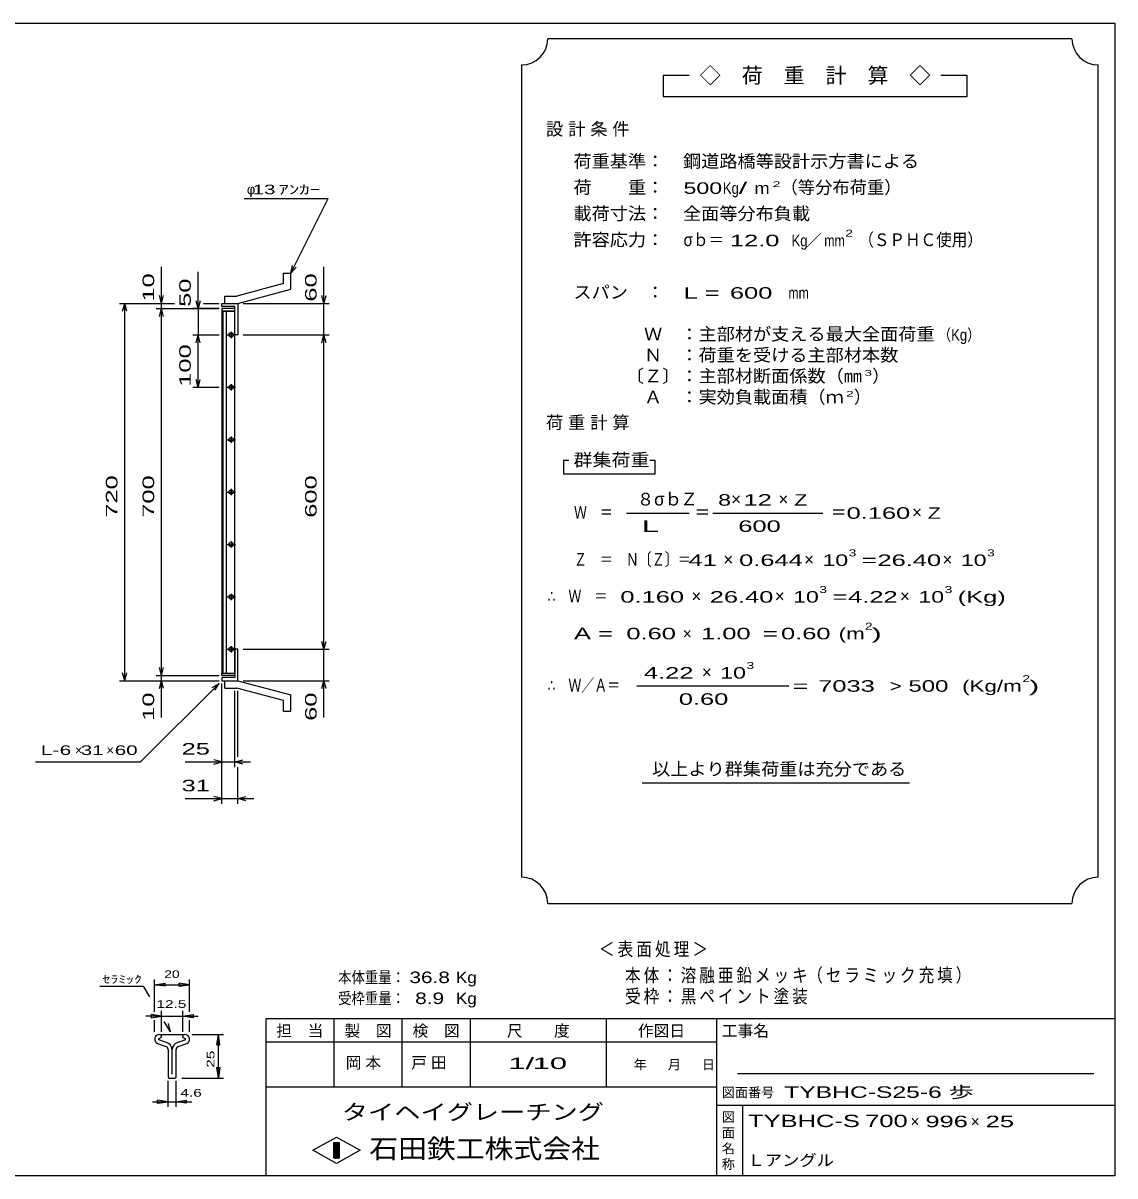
# Model space of a CAD drawing. Units: millimetres, scale not verified. Extents: x -1820 to 1731, y -1282 to 1054.
# Drawn here: x -352 to 1731, y -1146 to 1054 of the extents above; entities that cross this region are included whole.
import ezdxf
from ezdxf.enums import TextEntityAlignment as Align

# ---------------------------------------------------------------- set-up
doc = ezdxf.new("R2010")
doc.units = ezdxf.units.MM
doc.header["$LTSCALE"] = 10
for name, color, linetype, lineweight in [('0_2', 150, 'Continuous', 25), ('16', 3, 'Continuous', 25), ('19', 6, 'Continuous', 25), ('22', 2, 'Continuous', 25), ('32', 4, 'Continuous', 25)]:
    doc.layers.add(name, color=color, linetype=linetype, lineweight=lineweight)
doc.styles.add('ベクトル', font='')
doc.styles.get('ベクトル').set_extended_font_data('ベクトル')

msp = doc.modelspace()

# ---------------------------------------------------------------- linework, layer by layer
at = {"layer": '0_2'}
for p, q in [((-1729, 1053.5), (1731, 1053.5)), ((1731, 1053.5), (1731, -1146.5)), ((1731, -846.5), (111, -846.5)), ((111, -846.5), (111, -1146.5)), ((241, -846.5), (241, -976.5)), ((371, -976.5), (371, -846.5)), ((501, -846.5), (501, -976.5)), ((761, -976.5), (761, -846.5)), ((971, -846.5), (971, -1146.5)), ((971, -891.5), (111, -891.5)), ((1691, -951.5), (1011, -951.5)), ((111, -976.5), (971, -976.5)), ((971, -1011.5), (1731, -1011.5)), ((1021, -1146.5), (1021, -1011.5)), ((201, -1097.5), (246, -1072.5)), ((246, -1072.5), (291, -1097.5)), ((246, -1122.5), (201, -1097.5)), ((241, -1082.5), (251, -1082.5)), ((241, -1112.5), (241, -1082.5)), ((241, -1082.5), (243, -1082.5)), ((243, -1082.5), (243, -1112.5)), ((245, -1112.5), (245, -1082.5)), ((245, -1082.5), (247, -1082.5)), ((291, -1097.5), (246, -1122.5)), ((247, -1082.5), (247, -1112.5)), ((249, -1112.5), (249, -1082.5)), ((249, -1082.5), (251, -1082.5)), ((251, -1082.5), (251, -1112.5)), ((251, -1082.5), (251, -1112.5)), ((251, -1112.5), (241, -1112.5)), ((243, -1112.5), (245, -1112.5)), ((247, -1112.5), (249, -1112.5)), ((1731, -1146.5), (-1729, -1146.5))]:
    msp.add_line(p, q, dxfattribs=at)
at = {"layer": '16'}
for p, q in [((52, 508.5), (27, 508.5)), ((27, 508.5), (27, 504)), ((52, 504), (52, 508.5)), ((27, 504), (52, 504)), ((27, 504), (27, -187)), ((52, 504), (27, 504)), ((29, 504), (29, -187)), ((36, -187), (36, 504)), ((52, -187), (52, 504)), ((45, 464.5), (45, 452.5)), ((37, 458.5), (53, 458.5)), ((47, 461.5), (43, 461.5)), ((43, 455.5), (47, 455.5)), ((37, 358.5), (53, 358.5)), ((47, 361.5), (43, 361.5)), ((43, 355.5), (47, 355.5)), ((45, 364.5), (45, 352.5)), ((45, 264.5), (45, 252.5)), ((37, 258.5), (53, 258.5)), ((47, 261.5), (43, 261.5)), ((43, 255.5), (47, 255.5)), ((37, 158.5), (53, 158.5)), ((47, 161.5), (43, 161.5)), ((43, 155.5), (47, 155.5)), ((45, 164.5), (45, 152.5)), ((37, 58.5), (53, 58.5)), ((47, 61.5), (43, 61.5)), ((43, 55.5), (47, 55.5)), ((45, 64.5), (45, 52.5)), ((37, -41.5), (53, -41.5)), ((47, -38.5), (43, -38.5)), ((45, -35.5), (45, -47.5)), ((43, -44.5), (47, -44.5)), ((37, -141.5), (53, -141.5)), ((47, -138.5), (43, -138.5)), ((43, -144.5), (47, -144.5)), ((45, -135.5), (45, -147.5)), ((27, -187), (52, -187)), ((27, -191.5), (27, -187)), ((27, -187), (52, -187)), ((52, -191.5), (27, -191.5)), ((52, -187), (52, -191.5))]:
    msp.add_line(p, q, dxfattribs=at)
for centre, radius, start, end in [((45, 458.5), 4, 46.6, 133.4), ((43, 458.5), 3, 90, 270), ((45, 458.5), 4, 226.6, 313.4), ((47, 458.5), 3, 270, 90), ((43, 358.5), 3, 90, 270), ((45, 358.5), 4, 46.6, 133.4), ((45, 358.5), 4, 226.6, 313.4), ((47, 358.5), 3, 270, 90), ((43, 258.5), 3, 90, 270), ((45, 258.5), 4, 46.6, 133.4), ((45, 258.5), 4, 226.6, 313.4), ((47, 258.5), 3, 270, 90), ((43, 158.5), 3, 90, 270), ((45, 158.5), 4, 46.6, 133.4), ((45, 158.5), 4, 226.6, 313.4), ((47, 158.5), 3, 270, 90), ((43, 58.5), 3, 90, 270), ((45, 58.5), 4, 46.6, 133.4), ((45, 58.5), 4, 226.6, 313.4), ((47, 58.5), 3, 270, 90), ((43, -41.5), 3, 90, 270), ((45, -41.5), 4, 46.6, 133.4), ((47, -41.5), 3, 270, 90), ((45, -41.5), 4, 226.6, 313.4), ((43, -141.5), 3, 90, 270), ((45, -141.5), 4, 46.6, 133.4), ((45, -141.5), 4, 226.6, 313.4), ((47, -141.5), 3, 270, 90)]:
    msp.add_arc(centre, radius, start, end, dxfattribs=at)
at = {"layer": '19'}
for p, q in [((145, 576.5), (159, 576.5)), ((145, 556.5), (145, 576.5)), ((159, 545.5), (159, 576.5)), ((145, 556.5), (56, 532.5)), ((33, 532.5), (56, 532.5)), ((33, 518.5), (33, 532.5)), ((58, 518.5), (159, 545.5)), ((27, 512.5), (27, 518.5)), ((27, 518.5), (57, 518.5)), ((52, 512.5), (27, 512.5)), ((33, 518.5), (58, 518.5)), ((52, 458.5), (52, 512.5)), ((57, 518.5), (58, 517.5)), ((58, 517.5), (58, 458.5)), ((58, 458.5), (52, 458.5)), ((58, -141.5), (52, -141.5)), ((52, -141.5), (52, -195.5)), ((58, -200.5), (58, -141.5)), ((27, -195.5), (27, -201.5)), ((52, -195.5), (27, -195.5)), ((27, -201.5), (57, -201.5)), ((33, -201.5), (58, -201.5)), ((33, -215.5), (33, -201.5)), ((33, -215.5), (56, -215.5)), ((145, -239.5), (56, -215.5)), ((57, -201.5), (58, -200.5)), ((58, -201.5), (159, -228.5)), ((145, -259.5), (145, -239.5)), ((159, -259.5), (159, -228.5)), ((145, -259.5), (159, -259.5))]:
    msp.add_line(p, q, dxfattribs=at)
at = {"layer": '22', "color": 4}
for p, q in [((1649, 1023.5), (649, 1023.5)), ((599, 973.5), (599, -576.5)), ((1699, -576.5), (1699, 973.5)), ((919, 953.5), (869, 953.5)), ((869, 953.5), (869, 913.5)), ((1449, 953.5), (1399, 953.5)), ((1449, 913.5), (1449, 953.5)), ((869, 913.5), (1449, 913.5)), ((70, 718.5), (230, 718.5)), ((159, 576.5), (230, 718.5)), ((-88, 518.5), (-88, 588.5)), ((-18, 508.5), (-18, 578.5)), ((159, 576.5), (162, 591.1)), ((159, 576.5), (169, 587.5)), ((222, 518.5), (222, 588.5)), ((-88, 518.5), (-92, 533.5)), ((-88, 518.5), (-84, 533.5)), ((222, 518.5), (218, 533.5)), ((222, 518.5), (226, 533.5)), ((-168, 518.5), (-63, 518.5)), ((-162, 503.5), (-158, 518.5)), ((-154, 503.5), (-158, 518.5)), ((-158, -201.5), (-158, 518.5)), ((-98, 518.5), (-63, 518.5)), ((-98, 508.5), (22, 508.5)), ((-92, 493.5), (-88, 508.5)), ((-88, 508.5), (-88, 518.5)), ((-84, 493.5), (-88, 508.5)), ((-88, -191.5), (-88, 508.5)), ((22, 508.5), (-28, 508.5)), ((-18, 508.5), (-22, 523.5)), ((-14, 523.5), (-18, 508.5)), ((-18, 508.5), (-18, 458.5)), ((-8, 518.5), (22, 518.5)), ((-8, 518.5), (22, 518.5)), ((68, 518.5), (232, 518.5)), ((222, 458.5), (222, 518.5)), ((-28, 458.5), (22, 458.5)), ((-22, 443.5), (-18, 458.5)), ((-14, 443.5), (-18, 458.5)), ((-18, 358.5), (-18, 458.5)), ((68, 458.5), (232, 458.5)), ((218, 443.5), (222, 458.5)), ((226, 443.5), (222, 458.5)), ((222, -141.5), (222, 458.5)), ((-28, 358.5), (22, 358.5)), ((-18, 358.5), (-22, 373.5)), ((-18, 358.5), (-14, 373.5)), ((689, 218.5), (679, 218.5)), ((679, 218.5), (679, 193.5)), ((854, 218.5), (844, 218.5)), ((854, 193.5), (854, 218.5)), ((679, 193.5), (854, 193.5)), ((799, 118.5), (919, 118.5)), ((964, 118.5), (1174, 118.5)), ((222, -141.5), (218, -126.5)), ((222, -141.5), (226, -126.5)), ((68, -141.5), (232, -141.5)), ((222, -201.5), (222, -141.5)), ((-158, -201.5), (-162, -186.5)), ((-158, -201.5), (-154, -186.5)), ((-98, -191.5), (22, -191.5)), ((-88, -191.5), (-92, -176.5)), ((-88, -191.5), (-84, -176.5)), ((-88, -201.5), (-88, -191.5)), ((-168, -201.5), (22, -201.5)), ((-128, -356.5), (22, -206.5)), ((-98, -201.5), (22, -201.5)), ((-92, -216.5), (-88, -201.5)), ((-84, -216.5), (-88, -201.5)), ((-88, -271.5), (-88, -201.5)), ((9, -214.5), (22, -206.5)), ((14, -219.5), (22, -206.5)), ((27, -366.5), (27, -206.5)), ((27, -436.5), (27, -206.5)), ((68, -201.5), (232, -201.5)), ((218, -216.5), (222, -201.5)), ((226, -216.5), (222, -201.5)), ((222, -271.5), (222, -201.5)), ((819, -211.5), (1109, -211.5)), ((52, -366.5), (52, -220.5)), ((58, -346.5), (58, -220.5)), ((-328, -356.5), (-128, -356.5)), ((-43, -356.5), (27, -356.5)), ((27, -356.5), (12, -352.5)), ((12, -360.5), (27, -356.5)), ((27, -356.5), (52, -356.5)), ((52, -356.5), (67, -352.5)), ((67, -360.5), (52, -356.5)), ((52, -356.5), (82, -356.5)), ((58, -436.5), (58, -366.5)), ((829, -396.5), (1339, -396.5)), ((-43, -426.5), (27, -426.5)), ((27, -426.5), (12, -422.5)), ((12, -430.5), (27, -426.5)), ((27, -426.5), (58, -426.5)), ((58, -426.5), (73, -422.5)), ((73, -430.5), (58, -426.5)), ((58, -426.5), (88, -426.5)), ((649, -626.5), (1649, -626.5))]:
    msp.add_line(p, q, dxfattribs=at)
for centre, start, end in [((599, 1023.5), 270, 0), ((1699, 1023.5), 180, 270), ((599, -626.5), 0, 90), ((1699, -626.5), 90, 180)]:
    msp.add_arc(centre, 50, start, end, dxfattribs=at)
at = {"layer": '32'}
for p, q in [((-205.33, -784.5), (-122, -784.5)), ((-110.33, -804.5), (-122, -784.5)), ((-101, -833.5), (-101, -771.5)), ((-101, -781.5), (-81, -778.5)), ((-81, -784.5), (-101, -781.5)), ((-101, -781.5), (-34.33, -781.5)), ((-81, -784.5), (-81, -778.5)), ((-34.33, -781.5), (-54.33, -778.5)), ((-54.33, -784.5), (-54.33, -778.5)), ((-54.33, -784.5), (-34.33, -781.5)), ((-34.33, -833.5), (-34.33, -771.5)), ((-87.67, -871.5), (-87.67, -831.5)), ((-47.67, -831.5), (-47.67, -871.5)), ((-87.67, -841.5), (-117.67, -841.5)), ((-87.67, -841.5), (-107.67, -838.5)), ((-107.67, -838.5), (-107.67, -844.5)), ((-107.67, -844.5), (-87.67, -841.5)), ((-101, -871.5), (-101, -849.5)), ((-87.67, -841.5), (-47.67, -841.5)), ((-71, -871.5), (-82.67, -851.5)), ((-71, -871.5), (-74.67, -855.83)), ((-47.67, -841.5), (-27.67, -838.5)), ((-27.67, -844.5), (-47.67, -841.5)), ((-47.67, -841.5), (-17.67, -841.5)), ((-34.33, -871.5), (-34.33, -849.5)), ((-27.67, -838.5), (-27.67, -844.5)), ((-90.7, -876.5), (-43.87, -876.5)), ((-29.33, -876.5), (30.67, -876.5)), ((17.67, -896.5), (20.67, -876.5)), ((23.67, -896.5), (20.67, -876.5)), ((20.67, -959.83), (20.67, -876.5)), ((-95.6, -893.76), (-79.36, -899.46)), ((-78.66, -891.59), (-93.06, -886.53)), ((-92.53, -884.21), (-87.73, -881.88)), ((-87.73, -881.88), (-87.73, -881.11)), ((-42.34, -886.53), (-56.74, -891.59)), ((-56.04, -899.46), (-39.81, -893.76)), ((-47.67, -881.11), (-47.67, -881.88)), ((-47.67, -881.88), (-42.87, -884.21)), ((17.67, -896.5), (23.67, -896.5)), ((-75.37, -905.14), (-75.37, -957.54)), ((-67.67, -952.2), (-67.67, -905.3)), ((-60.03, -957.54), (-60.03, -905.14)), ((20.67, -959.83), (17.67, -939.83)), ((17.67, -939.83), (23.67, -939.83)), ((23.67, -939.83), (20.67, -959.83)), ((-75.33, -1014.83), (-75.33, -964.83)), ((-73.03, -959.87), (-62.37, -959.87)), ((-60, -1014.83), (-60, -964.83)), ((-49.33, -959.83), (30.67, -959.83)), ((-105.33, -1004.83), (-75.33, -1004.83)), ((-75.33, -1004.83), (-95.33, -1001.83)), ((-95.33, -1007.83), (-95.33, -1001.83)), ((-95.33, -1007.83), (-75.33, -1004.83)), ((-75.33, -1004.83), (-60, -1004.83)), ((-60, -1004.83), (-40, -1001.83)), ((-40, -1007.83), (-60, -1004.83)), ((-60, -1004.83), (-30, -1004.83)), ((-40, -1007.83), (-40, -1001.83))]:
    msp.add_line(p, q, dxfattribs=at)
for centre, radius, start, end in [((-92.03, -885.5), 9, 90.98, 246.68), ((-92.56, -881.32), 4.83, 2.5, 85.55), ((-42.84, -881.32), 4.83, 94.45, 177.5), ((-43.37, -885.5), 9, 293.32, 89.02002), ((-91.98, -885.55), 1.47, 111.91, 222.33), ((-81.36, -905.13), 6, 0, 70.58), ((-82.97, -906.31), 15.33, 3.78, 73.7), ((-52.44, -906.31), 15.33, 106.3, 176.22), ((-54.04, -905.13), 6, 109.42, 180), ((-43.42, -885.55), 1.47, 317.67, 68.08999), ((-73.03, -957.54), 2.33, 180, 270), ((-62.37, -957.54), 2.33, 270, 0)]:
    msp.add_arc(centre, radius, start, end, dxfattribs=at)

# ---------------------------------------------------------------- texts
at = {"layer": '0_2', "style": 'ベクトル'}
for s, height, p in [('担\u3000当', 21.99, (131, -869.5)), ('製\u3000図', 21.99, (261, -869.5)), ('検\u3000図', 21.99, (391, -869.5)), ('尺\u3000\u3000度', 21.99, (571, -869.5)), ('作図日', 21.99, (821, -869.5)), ('工事名', 21.99, (981, -869.5)), ('年', 18.33, (813, -934)), ('月', 18.33, (878, -934)), ('日', 18.33, (943, -934)), ('図面番号', 18.33, (981, -987)), ('図', 18.33, (981, -1034)), ('面', 18.33, (981, -1064)), ('名', 18.33, (981, -1094)), ('称', 18.33, (981, -1124))]:
    msp.add_text(s, height=height, dxfattribs=at).set_placement(p, align=Align.MIDDLE_LEFT)
at = {"layer": '0_2', "color": 222, "style": 'ベクトル'}
for s, height, width, p in [('タイヘイグレーチング', 29.33, 1.25, (256, -1024.5)), ('石田鉄工株式会社', 36.66, 1.1, (308.5, -1094.5))]:
    msp.add_text(s, height=height, dxfattribs=dict(at, width=width)).set_placement(p, align=Align.MIDDLE_LEFT)
at = {"layer": '22', "style": 'ベクトル'}
for s, height, p in [('◇\u3000荷\u3000重\u3000計\u3000算\u3000◇', 29.33, (939, 953.5)), ('（等分布荷重）', 24.19, (1093, 740)), ('φ', 18.33, (75, 736)), ('／', 21.99, (1141.5, 638.5)), ('）', 24.19, (1268, 380)), ('）', 24.19, (1233, 340)), ('８', 24.19, (819, 145)), ('σｂ', 24.19, (852, 145)), ('Ｚ', 24.19, (902, 145)), ('×', 24.19, (999, 145)), ('×', 24.19, (1089, 145)), ('×', 24.19, (1344, 120)), ('×', 24.19, (984, 30)), ('×', 24.19, (1138, 30)), ('×', 24.19, (1402, 30)), ('×', 24.19, (923, -40)), ('×', 24.19, (1082, -40)), ('×', 24.19, (1321, -40)), ('×', 21.99, (906.5, -111.5)), ('×', 24.19, (943, -185)), ('×', 18.33, (-253, -334)), ('×', 18.33, (-193, -334)), ('×', 21.99, (1341, -1042.5)), ('×', 21.99, (1456, -1042.5))]:
    msp.add_text(s, height=height, dxfattribs=at).set_placement(p, align=Align.MIDDLE_LEFT)
for s, height, width, p in [('荷重基準：\u3000', 24.19, 1.05, (698, 790)), ('鋼道路橋等設計示方書による', 24.19, 1.05, (907, 790)), ('荷\u3000\u3000重：\u3000', 24.19, 1.05, (698, 740)), ('500', 21.99, 1.5, (908, 738.5)), ('Kg', 21.99, 0.85, (983, 738.5)), ('/', 21.99, 2, (1013, 738.5)), ('2', 11, 1.8, (1078, 746)), (' 13 ', 18.33, 1.6, (75, 736)), ('ｱﾝｶｰ', 18.33, 1.6, (135, 736)), ('m', 21.99, 1.2, (1043, 738.5)), ('載荷寸法：\u3000', 24.19, 1.05, (698, 690)), ('全面等分布負載', 24.19, 1.05, (907, 690)), ('許容応力：\u3000', 24.19, 1.05, (698, 640)), ('σｂ＝', 24.19, 0.9, (908, 640)), (' 12.0', 21.99, 1.65, (983, 638.5)), ('Kg', 21.99, 0.85, (1114, 638.5)), ('mm', 21.99, 0.8, (1176.5, 638.5)), ('2', 13.2, 1.5, (1216.5, 652.5)), ('（ＳＰＨＣ使用）', 24.19, 0.9, (1241.5, 640)), ('スパン\u3000：\u3000', 24.19, 1.05, (698, 540)), ('L =', 21.99, 1.65, (908, 538.5)), (' 600 ', 21.99, 1.65, (983, 538.5)), ('mm', 21.99, 0.8, (1108, 538.5)), ('\u3000Ｗ\u3000：主部材が支える最大全面荷重', 24.19, 1.05, (798, 460)), ('（Kg）', 21.99, 0.85, (1393, 458.5)), ('\u3000Ｎ\u3000：荷重を受ける主部材本数', 24.19, 1.05, (798, 420)), ('〔Ｚ〕：主部材断面係数（㎜', 24.19, 1.05, (798, 380)), ('3', 11, 1.8, (1253, 386)), ('\u3000Ａ\u3000：実効負載面積（ｍ', 24.19, 1.05, (798, 340)), ('2', 11, 1.8, (1218, 346)), ('群集荷重', 24.19, 1.1, (698, 220)), ('8', 21.99, 1.5, (974, 143.5)), (' 12 ', 21.99, 1.65, (1009, 143.5)), ('Z', 21.99, 1.4, (1119, 143.5)), ('Ｗ\u3000＝', 24.19, 0.75, (699, 120)), ('＝', 24.19, 0.9, (929, 120)), ('＝', 24.19, 0.9, (1189, 120)), ('0.160', 21.99, 1.65, (1219, 118.5)), ('Z', 21.99, 1.4, (1374, 118.5)), (' 600 ', 21.99, 1.65, (999, 93.5)), ('Ｚ\u3000＝\u3000Ｎ〔Ｚ〕＝', 24.19, 0.75, (699, 30)), ('3', 13.2, 1.5, (1223, 42.5)), ('3', 13.2, 1.5, (1487, 42.5)), (' 41 ', 21.99, 1.65, (904, 28.5)), ('0.644', 21.99, 1.65, (1014, 28.5)), ('10', 21.99, 1.5, (1173, 28.5)), ('=', 21.99, 1.7, (1248, 28.5)), ('26.40', 21.99, 1.65, (1278, 28.5)), ('10', 21.99, 1.5, (1437, 28.5)), ('3', 13.2, 1.5, (1167, -27.5)), ('3', 13.2, 1.5, (1406, -27.5)), ('∴\u3000Ｗ\u3000＝', 24.19, 0.75, (649, -40)), (' 0.160', 21.99, 1.65, (774, -41.5)), ('26.40', 21.99, 1.65, (958, -41.5)), ('10', 21.99, 1.5, (1117, -41.5)), ('=', 21.99, 1.7, (1192, -41.5)), ('4.22', 21.99, 1.65, (1222, -41.5)), ('10', 21.99, 1.5, (1356, -41.5)), ('(Kg)', 21.99, 1.65, (1431, -41.5)), ('A = ', 21.99, 1.65, (699, -111.5)), ('0.60', 21.99, 1.65, (799, -111.5)), ('1.00', 21.99, 1.65, (941.5, -111.5)), ('=', 21.99, 1.7, (1059, -111.5)), ('0.60', 21.99, 1.65, (1094, -111.5)), ('(m', 21.99, 1.45, (1204, -111.5)), ('2', 13.2, 1.5, (1254, -97.5)), (')', 21.99, 2, (1266.5, -111.5)), (' 4.22', 21.99, 1.65, (819, -186.5)), ('10', 21.99, 1.5, (978, -186.5)), ('3', 13.2, 1.5, (1028, -172.5)), ('∴\u3000Ｗ／Ａ＝', 24.19, 0.75, (649, -210)), ('2', 13.2, 1.5, (1554.5, -197.5)), ('=', 21.99, 1.7, (1116.5, -211.5)), (' 7033 ', 21.99, 1.65, (1151.5, -211.5)), ('>', 21.99, 1.3, (1301.5, -211.5)), (' 500 ', 21.99, 1.55, (1324.5, -211.5)), ('(Kg/m', 21.99, 1.45, (1439.5, -211.5)), (')', 21.99, 2, (1567, -211.5)), ('0.60', 21.99, 1.65, (899, -236.5)), ('L-', 18.33, 1.6, (-318, -334)), (' 6 ', 18.33, 1.6, (-293, -334)), (' 31 ', 18.33, 1.6, (-253, -334)), (' 60 ', 18.33, 1.6, (-188, -334)), (' 25 ', 21.99, 1.65, (-63, -331.5)), ('以上より群集荷重は充分である', 24.19, 1.05, (848, -370)), (' 31 ', 21.99, 1.65, (-63, -401.5)), ('本体重量：', 21.99, 0.85, (249, -767.5)), (' 36.8', 21.99, 1.35, (374, -767.5)), ('Kg', 21.99, 1.1, (474, -767.5)), ('受枠重量：', 21.99, 0.85, (249, -807.5)), ('  8.9', 21.99, 1.35, (374, -807.5)), ('Kg', 21.99, 1.1, (474, -807.5)), ('1/', 21.99, 2, (574, -931.5)), (' 10 ', 21.99, 2, (604, -931.5)), ('TYBHC-S25-6 歩                        ', 21.99, 1.6, (1100, -986.5)), ('TYBHC-S', 23.46, 1.55, (1031, -1041.5)), (' 700 ', 23.46, 1.55, (1241, -1041.5)), (' 996 ', 21.99, 1.65, (1356, -1042.5)), (' 25 ', 21.99, 1.65, (1471, -1042.5)), ('Ｌアングル', 21.99, 1.1, (1030, -1116.5))]:
    msp.add_text(s, height=height, dxfattribs=dict(at, width=width)).set_placement(p, align=Align.MIDDLE_LEFT)
at = {"layer": '22', "style": 'ベクトル', "width": 1.65}
for s, p in [(' 10 ', (-113, 508.5)), (' 60 ', (197, 508.5)), (' 50 ', (-43, 498.5)), (' 100 ', (-43, 346)), (' 720 ', (-183, 96)), (' 700 ', (-113, 96)), (' 600 ', (197, 96)), (' 10 ', (-113, -291.5)), (' 60 ', (197, -291.5))]:
    msp.add_text(s, height=21.99, rotation=90, dxfattribs=at).set_placement(p, align=Align.MIDDLE_LEFT)
at = {"layer": '22', "attachment_point": 4, "style": 'ベクトル'}
for s, insert, char_height in [('\\T1.28;設計条件', (645.5, 850), 24.19), ('\\T1.28;荷重計算', (645.5, 290), 24.19), ('\\T1.5;\\W2;\\~L\\~', (804, 93.5), 21.99), ('\\T1.2;\\W0.85;＜表面処理＞', (746.5, -715), 25.66), ('\\T1.19;\\W0.85;本体：溶融亜鉛メッキ', (796.5, -765), 25.66), ('\\T1.19;\\W0.85;（セラミック充填）', (1144, -765), 25.66), ('\\T1.19;\\W0.85;受枠：黒ペイント塗装', (796.5, -805), 25.66), ('\\T1.25;岡本\u3000', (263.5, -931.5), 21.99), ('\\T1.25;戸田\u3000', (388.5, -931.5), 21.99)]:
    msp.add_mtext(s, dxfattribs=dict(at, insert=insert, char_height=char_height))
at = {"layer": '32', "color": 2, "style": 'ベクトル'}
for s, width, p in [('ｾﾗﾐｯｸ', 1.5, (-200.33, -771.5)), ('20', 1.35, (-82.67, -761.5)), ('12.5', 1.5, (-97.67, -818.5)), (' 4.6 ', 1.5, (-60, -987.83))]:
    msp.add_text(s, height=14.66, dxfattribs=dict(at, width=width)).set_placement(p, align=Align.MIDDLE_LEFT)
at = {"layer": '32', "color": 2, "style": 'ベクトル', "width": 1.5}
msp.add_text(' 25 ', height=14.66, rotation=90, dxfattribs=at).set_placement((5.67, -948.17), align=Align.MIDDLE_LEFT)

doc.saveas('drawing.dxf')
